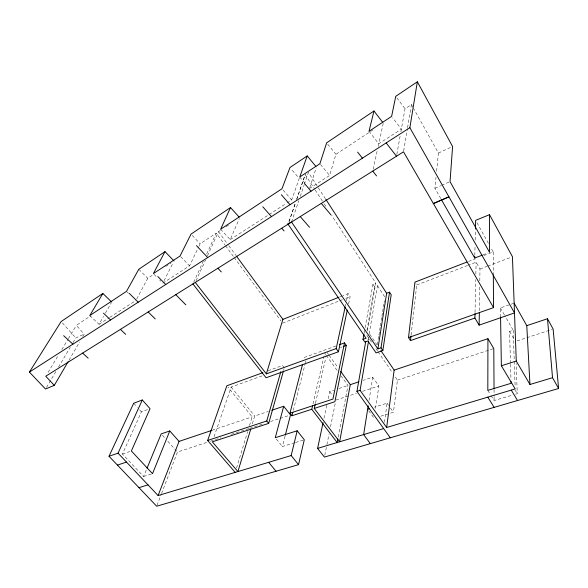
<?xml version="1.0" encoding="UTF-8"?>
<svg xmlns="http://www.w3.org/2000/svg" width="588" height="588" viewBox="0 0 588 588"><rect width="100%" height="100%" fill="white"/><g stroke="black" fill="none" stroke-linecap="round" stroke-linejoin="round"><path stroke-width="0.44" stroke-dasharray="2.94 2.21" d="M479.36 310.648L479.727 286.209M479.808 280.777L479.984 269.01L476.111 262.226L468.474 265.151M475.023 312.544L475.736 279.609M475.854 274.118L476.111 262.226M474.81 255.361L475.023 246.379M475.17 240.095L475.427 229.327M440.787 198.59L434.907 188.285L435.98 177.444M436.612 171.115L438.405 153.049L413.651 108.515M411.093 335.131L416.738 285.004L415.841 283.563M380.818 416.172L393.445 412.276L397.437 380.157L394.886 376.416M384.508 422.228L387.058 403.177L374.394 407.175M375.541 408.381L378.863 385.949L372.726 377.165L363.23 380.348M377.364 344.811L378.077 340.32M378.216 339.416L378.79 335.821M378.937 334.925L379.503 331.331M379.65 330.427L380.223 326.832M380.363 325.936L381.075 321.438M381.222 320.541L381.788 316.947M381.935 316.043L382.501 312.449M382.648 311.552L383.222 307.958M383.361 307.054L383.935 303.459M384.074 302.563L384.361 300.762M369.051 400.377L372.726 377.165M403.662 150.932L407.403 128.625M407.55 127.736L411.438 104.539L405.036 108.758L400.876 131.888M368.676 340.452L368.977 338.666M368.059 340.07L368.522 337.394M369.139 333.83L377.481 285.709L374.615 286.834L366.875 330.485M367.353 331.044L375.805 283.144L331.72 215.377M396.826 154.416L400.23 135.49M364.134 333.073L364.95 328.552M365.111 327.648L372.946 284.276L375.805 283.144M338.181 437.171L347.986 385.456L341.113 375.93M324.767 455.303L326.744 445.498M326.921 444.609L329.082 433.915M330.522 426.785L335.38 402.721M324.01 418.222L327.031 404.022M328.155 398.693L329.67 391.593L333.83 390.197M348.618 303.768L350.125 296.661L348.067 293.618L342.988 295.624M345.384 306.032L345.766 304.253M346.538 300.711L348.067 293.618M373.13 169.359L377.386 149.955M378.165 146.427L383.288 123.09M315.484 403.111L325.818 357.724M313.014 403.927L324.51 354.116M293.294 410.446L305.245 363.487M305.466 362.598L305.922 360.826M294.661 442.749L282.409 446.535L285.106 436.009M283.585 370.477L284.077 368.713M309.472 188.491L329.611 175.496L335.924 154.299L374.122 129.132M252.34 423.808L254.7 415.995L268.349 411.416M236.538 468.041L247.658 431.599M249.51 425.528L252.156 416.848L228.012 387.183M309.751 187.638L316.19 167.97M291.545 222.051L298.807 200.67M300.255 196.392L304.033 185.271M304.327 184.419L308.391 172.446L325.333 198.612M289.09 221.573L295.573 202.735M296.749 199.31L305.297 174.482M214.061 436.7L231.209 387.051L262.909 375.585M288.951 221.661L295.441 202.823M296.617 199.398L304.871 175.422M287.054 202.956L291.663 199.979L299.255 178.465L291.156 168.874M157.003 505.371L161.23 494.368M161.553 493.523L177.466 452.062L207.027 442.352M147.448 409.638L141.429 411.857L122.422 454.039L143.597 476.515L146.699 468.996M220.632 229.217L230.224 239.632L239.316 218.56M196.047 280.763L205.557 259.962M207.461 255.802L218.493 231.679L220.765 230.187M193.665 282.255L203.235 261.454M206.682 253.965L216.252 233.157L224.954 244.961M162.803 283.144L189.549 265.879L198.553 247.063M198.95 246.24L200.126 243.785L216.252 233.157M164.008 280.763L173.247 262.549M136.717 298.939L147.75 278.3L153.762 274.339M89.795 315.565L99.034 324.297L103.561 316.344M105.377 313.169L111.264 302.835M69.009 360.165L79.571 342.047M82.783 336.534L84.165 334.175L76.389 325.326L90.67 315.91M46.459 387.441L56.235 370.932M58.565 367L70.2 347.339M72.993 342.62L75.786 337.902L84.165 334.175M48.106 372.307L58.477 355.079M61.777 349.595L67.899 339.416M68.377 338.637L76.389 325.326M165.787 266.415L171.042 262.946M226.064 226.696L229.092 224.697M99.034 324.297L109.008 317.858M109.78 317.358L135.865 300.527M230.224 239.632L286.29 203.448M438.405 153.049L450.923 147.294M434.907 188.285L440.787 185.698M441.632 185.33L449.195 182.008M339.607 296.962L342.142 295.955M282.585 323.179L339.011 301.019M339.864 300.689L342.429 299.682M345.847 298.337L350.125 296.661M482.961 254.876L487.893 252.972M468.533 261.447L475.332 258.823M483.843 255.537L493.2 251.929L491.002 247.982M416.738 285.004L467.629 265.482M479.984 269.01L486.82 266.423M487.673 266.099L510.722 257.375M335.961 345.972L304.327 357.482L305.231 358.717M267.996 370.808L282.563 365.508L283.886 367.25M340.437 347.537L342.113 346.927M500.572 317.13L500.417 307.95L513.273 303.445M122.422 454.039L129.75 451.547M212.128 430.291L252.156 416.848M338.828 388.528L347.986 385.456M510.487 363.288L509.568 331.441L513.184 330.228L504.982 315.91M210.511 441.213L220.941 437.788M231.378 434.363L248.768 428.652M249.635 428.365L263.549 423.801M270.509 421.515L279.204 418.663M280.072 418.377L288.767 415.525M335.917 400.046L356.534 393.284M362.546 391.307L378.863 385.949M397.437 380.157L493.795 348.544M517.065 340.908L552.264 329.361M143.597 476.515L152.527 473.678M295.536 442.477L304.29 439.78M490.965 395.467L494.111 400.553L512.119 395.21M515.551 394.188L517.264 393.681L516.154 363.457M127.126 291.949L128.375 293.169M138.775 269.289L147.75 278.3M153.997 274.243L157.143 277.418M159.657 279.962L160.914 281.233M180.678 256.662L189.549 265.879M192.232 235.413L200.126 243.785M62.357 322.908L75.786 337.902M133.697 403.236L137.269 407.212M139.643 409.865L141.429 411.857M162.398 435.252L165.412 438.611M167.823 441.301L177.466 452.062M283.122 190.056L291.663 199.979M299.77 176.995L304.907 183.081M320.46 164.405L329.611 175.496M327.729 144.192L335.924 154.299M276.36 439.06L282.409 446.535M231.209 387.051L254.7 415.995M369.007 131.3L378.745 143.781L401.361 129.184L392.703 117.798M396.826 97.799L405.036 108.758M329.67 391.593L332.271 395.114M218.493 231.679L228.24 244.946M228.776 245.681L235.817 255.258M225.498 245.703L233.649 256.772M234.193 257.507L280.954 320.96M324.716 353.226L325.774 354.689M326.303 355.424L337.409 370.808M327.038 352.388L328.618 354.586M329.148 355.321L338.137 367.801M368.713 410.791L374.086 418.252M387.058 403.177L388.536 405.272M390.498 408.072L393.445 412.276M366.831 335.27L372.439 343.502M376.011 348.735L377.54 350.977M378.055 351.727L392.336 372.674M369.749 334.212L376.864 344.686M372.946 284.276L374.615 286.834M305.165 174.57L314.683 189.196M315.183 189.968L323.701 203.058M324.201 203.83L326.707 207.682M377.481 285.709L384.934 297.168M487.82 390.381L490.517 394.739M515.051 389.976L517.264 393.681M509.568 331.441L514.456 339.93M500.417 307.95L504.526 315.117M411.438 104.539L413.21 107.714M476.956 222.72L488.812 244.035M513.184 330.228L514.221 360.495M514.25 361.414L515.103 386.176M510.516 364.2L510.965 379.664M493.2 251.929L493.332 273.839M494.045 389.609L494.082 395.996M494.089 396.907L494.111 400.553"/><path stroke-width="0.88" d="M500.572 317.13L501.366 365.758L515.198 388.925L386.654 427.505L394.144 370.124L487.93 338.688L487.82 390.381L511.068 383.303L511.016 381.487M382.737 122.377L373.983 110.978L369.007 131.3L391.623 116.373L395.731 96.336L417.348 81.783L409.865 127.692L514.515 312.926L479.139 325.135L479.33 312.463M479.139 325.135L474.906 318.034L475.008 313.455M482.138 255.192L474.744 258.051L474.788 256.258M475.449 228.431L475.641 220.346L489.532 214.671L512.435 256.728L516.271 361.047L529.964 384.493L552.529 377.724L558.6 388.484L324.407 457.082L317.601 448.394L323.069 422.654M417.348 81.783L452.591 146.522L450.04 181.633L489.532 252.34L489.532 214.671M474.906 318.034L410.475 340.599L410.99 336.042M410.475 340.599L408.513 337.593L414.944 282.122L466.828 262.101M363.965 333.977L362.987 339.394L364.825 342.069L367.904 340.959L376.077 352.903L382.854 350.529L391.211 294.757L389.535 292.155L386.639 293.272L377.893 348.919L381.009 347.817L389.535 292.155M368.206 405.735L363.641 434.576L370.322 443.639M386.654 427.505L360.076 390.366L368.522 341.341M390.278 437.788L356.938 391.395L365.729 341.503M340.775 371.469L350.286 384.684L339.629 441.786L314.264 408.454L315.278 404M337.843 438.957L337.167 442.521L311.787 409.263L312.603 405.705M339.379 344.73L344.509 342.863L346.303 345.413L334.895 401.7L314.264 408.454M344.509 342.863L332.933 399.061L289.957 413.217L291.949 415.76L311.787 409.263M192.901 283.923L266.07 377.775L338.445 351.764L347.295 309.994M338.445 351.764L336.189 348.596L345.193 306.914M109.008 456.259L118.056 453.164L158.099 495.552L179.061 441.39L169.785 430.938L152.527 473.678L131.374 450.989L150.036 408.689L142.318 399.994L133.697 403.236L109.008 456.259L156.68 506.217L298.535 464.66L304.29 439.78L297.197 430.769L275.265 437.707L283.695 406.264L271.759 410.27M298.535 464.66L291.178 455.553L297.197 430.769M291.949 415.76L292.846 412.217M285.327 435.127L290.501 414.952L283.695 406.264M289.957 413.217L302.504 364.56M250.767 429.02L237.905 471.569L212.29 441.838L268.694 423.375L283.335 371.359M268.694 423.375L266.761 420.979L280.807 371.675M195.289 282.424L266.357 373.88L282.909 319.365L338.761 297.293M315.896 166.419L307.201 155.923L299.77 176.995L319.894 163.714L326.641 142.84L373.983 110.978M235.215 472.377L207.63 440.463L226.865 385.772L262.851 372.682M147.044 468.166L161.193 433.907L169.785 430.938M118.056 453.164L142.318 399.994M239.073 217.038L230.511 207.542L220.632 229.217L281.983 188.733L289.994 167.506L307.201 155.923M174.048 260.969L165.007 251.627L153.365 273.611L180.046 256L191.019 234.12L230.511 207.542M111.713 302.041L102.841 293.471L61.13 321.548L29.4 372.101L45.526 389.013L54.309 385.375L68.09 361.745M102.841 293.471L89.795 315.565L126.508 291.332L138.775 269.289L165.007 251.627M29.4 372.101L409.865 127.692M433.415 203.58L448.931 196.84L433.231 203.595M266.357 373.88L336.189 348.596M343.789 346.325L346.303 345.413M362.987 339.394L366.074 338.276L287.767 223.785L291.545 222.051L377.893 348.919M408.513 337.593L493.53 307.62L493.332 274.75M179.061 441.39L211.261 430.578M350.286 384.684L358.915 381.788M529.964 384.493L526.774 325.671L547.494 318.733L553.124 329.082L558.6 388.484M117.446 465.101L126.486 462.087M207.63 440.463L266.761 420.979M356.938 391.395L360.076 390.366M501.366 365.758L516.271 361.047M367.64 409.307L369.33 408.77M138.988 487.673L148.007 484.865M158.099 495.552L291.178 455.553M317.601 448.394L383.655 428.571M63.658 335.697L72.89 344.164M82.629 353.094L88.178 358.18M103.459 313.161L110.573 319.96M120.444 329.368L125.685 334.374M129.213 293.346L138.224 302.195M148.176 311.978L155.261 318.939M157.827 276.507L165.743 284.519M175.775 294.669L185.83 304.834M196.436 245.608L207.726 257.551M217.861 268.268L221.309 271.921M54.309 385.375L45.746 376.224L403.508 151.822L493.53 307.62M262.762 206.748L271.458 216.612M281.703 228.225L284.107 230.952M281.387 194.738L289.994 204.697M300.262 216.582L309.531 227.306M304.577 183.588L311.001 191.203M321.291 203.389L331.007 214.907M268.657 462.322L276.066 471.245M357.6 152.116L362.428 158.172M372.748 171.123L376.577 175.937M386.184 142.913L396.503 156.217M236.354 255.993L282.909 319.365M381.009 347.817L382.854 350.529M380.928 350.668L394.144 370.124M325.833 199.376L386.639 293.272M487.797 397.15L494.148 407.366M511.266 390.109L517.521 400.516M487.93 338.688L493.795 348.544L494.038 388.69M441.243 199.383L474.744 258.051M514.125 303.143L526.774 325.671M547.494 318.733L552.529 377.724"/></g></svg>
